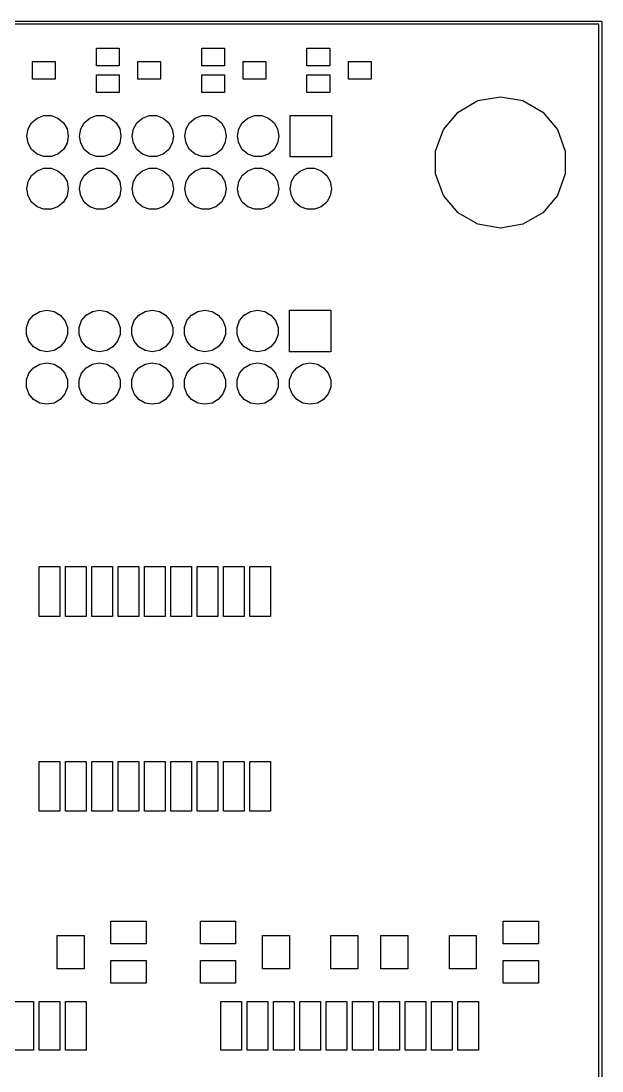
# Model space of a CAD drawing. Extents: x 25 to 125, y -125 to -25.
# Drawn here: x 97 to 125.1, y -75.6 to -24.9 of the extents above; entities that cross this region are included whole.
import ezdxf

# ---------------------------------------------------------------- set-up
doc = ezdxf.new("R2010")
doc.units = 0
doc.header["$MEASUREMENT"] = 0
doc.layers.add('BLACK', color=7, linetype='CONTINUOUS')

msp = doc.modelspace()

# ---------------------------------------------------------------- linework, layer by layer
at = {"layer": 'Black'}
for p, q in [((25, -24.925), (125, -24.925)), ((124.925, -25.075), (25.075, -25.075)), ((124.925, -124.925), (124.925, -25.075)), ((125, -24.925), (125.006, -24.9261)), ((125.006, -24.9261), (125.013, -24.9261)), ((125.013, -24.9261), (125.019, -24.9284)), ((125.019, -24.9284), (125.026, -24.9295)), ((125.026, -24.9295), (125.031, -24.9328)), ((125.031, -24.9328), (125.037, -24.935)), ((125.037, -24.935), (125.043, -24.9393)), ((125.043, -24.9393), (125.048, -24.9425)), ((125.048, -24.9425), (125.052, -24.9476)), ((125.052, -24.9476), (125.057, -24.9518)), ((125.057, -24.9518), (125.061, -24.9575)), ((125.061, -24.9575), (125.065, -24.9625)), ((125.065, -24.9625), (125.067, -24.9687)), ((125.067, -24.9687), (125.07, -24.9743)), ((125.07, -24.9743), (125.072, -24.9808)), ((125.072, -24.9808), (125.074, -24.987)), ((125.074, -24.987), (125.074, -24.9935)), ((125.074, -24.9935), (125.075, -25)), ((125.075, -25), (125.075, -125)), ((100.685, -27.08), (100.685, -26.23)), ((100.685, -26.23), (101.785, -26.23)), ((101.785, -26.23), (101.785, -27.08)), ((105.765, -27.08), (105.765, -26.23)), ((105.765, -26.23), (106.865, -26.23)), ((106.865, -26.23), (106.865, -27.08)), ((110.845, -27.08), (110.845, -26.23)), ((110.845, -26.23), (111.945, -26.23)), ((111.945, -26.23), (111.945, -27.08)), ((97.605, -27.73), (97.605, -26.88)), ((97.605, -26.88), (98.705, -26.88)), ((98.705, -26.88), (98.705, -27.73)), ((101.785, -27.08), (100.685, -27.08)), ((102.685, -27.73), (102.685, -26.88)), ((102.685, -26.88), (103.785, -26.88)), ((103.785, -26.88), (103.785, -27.73)), ((106.865, -27.08), (105.765, -27.08)), ((107.765, -27.73), (107.765, -26.88)), ((107.765, -26.88), (108.865, -26.88)), ((108.865, -26.88), (108.865, -27.73)), ((111.945, -27.08), (110.845, -27.08)), ((112.845, -27.73), (112.845, -26.88)), ((112.845, -26.88), (113.945, -26.88)), ((113.945, -26.88), (113.945, -27.73)), ((98.705, -27.73), (97.605, -27.73)), ((100.685, -28.38), (100.685, -27.53)), ((100.685, -27.53), (101.785, -27.53)), ((101.785, -27.53), (101.785, -28.38)), ((103.785, -27.73), (102.685, -27.73)), ((105.765, -28.38), (105.765, -27.53)), ((105.765, -27.53), (106.865, -27.53)), ((106.865, -27.53), (106.865, -28.38)), ((108.865, -27.73), (107.765, -27.73)), ((110.845, -28.38), (110.845, -27.53)), ((110.845, -27.53), (111.945, -27.53)), ((111.945, -27.53), (111.945, -28.38)), ((113.945, -27.73), (112.845, -27.73)), ((101.785, -28.38), (100.685, -28.38)), ((106.865, -28.38), (105.765, -28.38)), ((111.945, -28.38), (110.845, -28.38)), ((118.133, -29.3183), (119.088, -28.7671)), ((119.088, -28.7671), (120.174, -28.5756)), ((120.174, -28.5756), (121.259, -28.7671)), ((121.259, -28.7671), (122.214, -29.3183)), ((117.425, -30.1628), (118.133, -29.3183)), ((122.214, -29.3183), (122.923, -30.1628)), ((97.3901, -30.1342), (97.5637, -29.8334)), ((97.5637, -29.8334), (97.8297, -29.6102)), ((97.8297, -29.6102), (98.1561, -29.4914)), ((98.1561, -29.4914), (98.5034, -29.4914)), ((98.5034, -29.4914), (98.8297, -29.6102)), ((98.8297, -29.6102), (99.0958, -29.8334)), ((99.0958, -29.8334), (99.2694, -30.1342)), ((99.9301, -30.1342), (100.104, -29.8334)), ((100.104, -29.8334), (100.37, -29.6102)), ((100.37, -29.6102), (100.696, -29.4914)), ((100.696, -29.4914), (101.043, -29.4914)), ((101.043, -29.4914), (101.37, -29.6102)), ((101.37, -29.6102), (101.636, -29.8334)), ((101.636, -29.8334), (101.809, -30.1342)), ((102.47, -30.1342), (102.644, -29.8334)), ((102.644, -29.8334), (102.91, -29.6102)), ((102.91, -29.6102), (103.236, -29.4914)), ((103.236, -29.4914), (103.583, -29.4914)), ((103.583, -29.4914), (103.91, -29.6102)), ((103.91, -29.6102), (104.176, -29.8334)), ((104.176, -29.8334), (104.349, -30.1342)), ((105.01, -30.1342), (105.184, -29.8334)), ((105.184, -29.8334), (105.45, -29.6102)), ((105.45, -29.6102), (105.776, -29.4914)), ((105.776, -29.4914), (106.123, -29.4914)), ((106.123, -29.4914), (106.45, -29.6102)), ((106.45, -29.6102), (106.716, -29.8334)), ((106.716, -29.8334), (106.889, -30.1342)), ((107.55, -30.1342), (107.724, -29.8334)), ((107.724, -29.8334), (107.99, -29.6102)), ((107.99, -29.6102), (108.316, -29.4914)), ((108.316, -29.4914), (108.663, -29.4914)), ((108.663, -29.4914), (108.99, -29.6102)), ((108.99, -29.6102), (109.256, -29.8334)), ((109.256, -29.8334), (109.429, -30.1342)), ((110.03, -31.48), (110.03, -29.48)), ((110.03, -29.48), (112.03, -29.48)), ((112.03, -29.48), (112.03, -31.48)), ((97.3297, -30.4762), (97.3901, -30.1342)), ((99.2694, -30.1342), (99.3297, -30.4762)), ((99.8697, -30.4762), (99.9301, -30.1342)), ((101.809, -30.1342), (101.87, -30.4762)), ((102.41, -30.4762), (102.47, -30.1342)), ((104.349, -30.1342), (104.41, -30.4762)), ((104.95, -30.4762), (105.01, -30.1342)), ((106.889, -30.1342), (106.95, -30.4762)), ((107.49, -30.4762), (107.55, -30.1342)), ((109.429, -30.1342), (109.49, -30.4762)), ((117.048, -31.1988), (117.425, -30.1628)), ((122.923, -30.1628), (123.3, -31.1988)), ((97.3297, -30.4838), (97.3297, -30.4762)), ((97.3901, -30.8258), (97.3297, -30.4838)), ((97.5637, -31.1266), (97.3901, -30.8258)), ((99.2694, -30.8258), (99.0958, -31.1266)), ((99.3297, -30.4838), (99.2694, -30.8258)), ((99.3297, -30.4762), (99.3297, -30.4838)), ((99.8697, -30.4838), (99.8697, -30.4762)), ((99.9301, -30.8258), (99.8697, -30.4838)), ((100.104, -31.1266), (99.9301, -30.8258)), ((101.809, -30.8258), (101.636, -31.1266)), ((101.87, -30.4838), (101.809, -30.8258)), ((101.87, -30.4762), (101.87, -30.4838)), ((102.41, -30.4838), (102.41, -30.4762)), ((102.47, -30.8258), (102.41, -30.4838)), ((102.644, -31.1266), (102.47, -30.8258)), ((104.349, -30.8258), (104.176, -31.1266)), ((104.41, -30.4838), (104.349, -30.8258)), ((104.41, -30.4762), (104.41, -30.4838)), ((104.95, -30.4838), (104.95, -30.4762)), ((105.01, -30.8258), (104.95, -30.4838)), ((105.184, -31.1266), (105.01, -30.8258)), ((106.889, -30.8258), (106.716, -31.1266)), ((106.95, -30.4838), (106.889, -30.8258)), ((106.95, -30.4762), (106.95, -30.4838)), ((107.49, -30.4838), (107.49, -30.4762)), ((107.55, -30.8258), (107.49, -30.4838)), ((107.724, -31.1266), (107.55, -30.8258)), ((109.429, -30.8258), (109.256, -31.1266)), ((109.49, -30.4838), (109.429, -30.8258)), ((109.49, -30.4762), (109.49, -30.4838)), ((97.8297, -31.3498), (97.5637, -31.1266)), ((98.1561, -31.4686), (97.8297, -31.3498)), ((98.8297, -31.3498), (98.5034, -31.4686)), ((99.0958, -31.1266), (98.8297, -31.3498)), ((100.37, -31.3498), (100.104, -31.1266)), ((100.696, -31.4686), (100.37, -31.3498)), ((101.37, -31.3498), (101.043, -31.4686)), ((101.636, -31.1266), (101.37, -31.3498)), ((102.91, -31.3498), (102.644, -31.1266)), ((103.236, -31.4686), (102.91, -31.3498)), ((103.91, -31.3498), (103.583, -31.4686)), ((104.176, -31.1266), (103.91, -31.3498)), ((105.45, -31.3498), (105.184, -31.1266)), ((105.776, -31.4686), (105.45, -31.3498)), ((106.45, -31.3498), (106.123, -31.4686)), ((106.716, -31.1266), (106.45, -31.3498)), ((107.99, -31.3498), (107.724, -31.1266)), ((108.316, -31.4686), (107.99, -31.3498)), ((108.99, -31.3498), (108.663, -31.4686)), ((109.256, -31.1266), (108.99, -31.3498)), ((117.048, -32.3012), (117.048, -31.1988)), ((123.3, -31.1988), (123.3, -32.3012)), ((98.5034, -31.4686), (98.1561, -31.4686)), ((101.043, -31.4686), (100.696, -31.4686)), ((103.583, -31.4686), (103.236, -31.4686)), ((106.123, -31.4686), (105.776, -31.4686)), ((108.663, -31.4686), (108.316, -31.4686)), ((112.03, -31.48), (110.03, -31.48)), ((97.3901, -32.6742), (97.5637, -32.3734)), ((97.5637, -32.3734), (97.8297, -32.1502)), ((97.8297, -32.1502), (98.1561, -32.0314)), ((98.1561, -32.0314), (98.5034, -32.0314)), ((98.5034, -32.0314), (98.8297, -32.1502)), ((98.8297, -32.1502), (99.0958, -32.3734)), ((99.0958, -32.3734), (99.2694, -32.6742)), ((99.9301, -32.6742), (100.104, -32.3734)), ((100.104, -32.3734), (100.37, -32.1502)), ((100.37, -32.1502), (100.696, -32.0314)), ((100.696, -32.0314), (101.043, -32.0314)), ((101.043, -32.0314), (101.37, -32.1502)), ((101.37, -32.1502), (101.636, -32.3734)), ((101.636, -32.3734), (101.809, -32.6742)), ((102.47, -32.6742), (102.644, -32.3734)), ((102.644, -32.3734), (102.91, -32.1502)), ((102.91, -32.1502), (103.236, -32.0314)), ((103.236, -32.0314), (103.583, -32.0314)), ((103.583, -32.0314), (103.91, -32.1502)), ((103.91, -32.1502), (104.176, -32.3734)), ((104.176, -32.3734), (104.349, -32.6742)), ((105.01, -32.6742), (105.184, -32.3734)), ((105.184, -32.3734), (105.45, -32.1502)), ((105.45, -32.1502), (105.776, -32.0314)), ((105.776, -32.0314), (106.123, -32.0314)), ((106.123, -32.0314), (106.45, -32.1502)), ((106.45, -32.1502), (106.716, -32.3734)), ((106.716, -32.3734), (106.889, -32.6742)), ((107.55, -32.6742), (107.724, -32.3734)), ((107.724, -32.3734), (107.99, -32.1502)), ((107.99, -32.1502), (108.316, -32.0314)), ((108.316, -32.0314), (108.663, -32.0314)), ((108.663, -32.0314), (108.99, -32.1502)), ((108.99, -32.1502), (109.256, -32.3734)), ((109.256, -32.3734), (109.429, -32.6742)), ((110.09, -32.6742), (110.264, -32.3734)), ((110.264, -32.3734), (110.53, -32.1502)), ((110.53, -32.1502), (110.856, -32.0314)), ((110.856, -32.0314), (111.203, -32.0314)), ((111.203, -32.0314), (111.53, -32.1502)), ((111.53, -32.1502), (111.796, -32.3734)), ((111.796, -32.3734), (111.969, -32.6742)), ((117.425, -33.3372), (117.048, -32.3012)), ((123.3, -32.3012), (122.923, -33.3372)), ((97.3297, -33.0162), (97.3901, -32.6742)), ((99.2694, -32.6742), (99.3297, -33.0162)), ((99.8697, -33.0162), (99.9301, -32.6742)), ((101.809, -32.6742), (101.87, -33.0162)), ((102.41, -33.0162), (102.47, -32.6742)), ((104.349, -32.6742), (104.41, -33.0162)), ((104.95, -33.0162), (105.01, -32.6742)), ((106.889, -32.6742), (106.95, -33.0162)), ((107.49, -33.0162), (107.55, -32.6742)), ((109.429, -32.6742), (109.49, -33.0162)), ((110.03, -33.0162), (110.09, -32.6742)), ((111.969, -32.6742), (112.03, -33.0162)), ((97.3297, -33.0238), (97.3297, -33.0162)), ((97.3901, -33.3658), (97.3297, -33.0238)), ((97.5637, -33.6666), (97.3901, -33.3658)), ((99.2694, -33.3658), (99.0958, -33.6666)), ((99.3297, -33.0238), (99.2694, -33.3658)), ((99.3297, -33.0162), (99.3297, -33.0238)), ((99.8697, -33.0238), (99.8697, -33.0162)), ((99.9301, -33.3658), (99.8697, -33.0238)), ((100.104, -33.6666), (99.9301, -33.3658)), ((101.809, -33.3658), (101.636, -33.6666)), ((101.87, -33.0238), (101.809, -33.3658)), ((101.87, -33.0162), (101.87, -33.0238)), ((102.41, -33.0238), (102.41, -33.0162)), ((102.47, -33.3658), (102.41, -33.0238)), ((102.644, -33.6666), (102.47, -33.3658)), ((104.349, -33.3658), (104.176, -33.6666)), ((104.41, -33.0238), (104.349, -33.3658)), ((104.41, -33.0162), (104.41, -33.0238)), ((104.95, -33.0238), (104.95, -33.0162)), ((105.01, -33.3658), (104.95, -33.0238)), ((105.184, -33.6666), (105.01, -33.3658)), ((106.889, -33.3658), (106.716, -33.6666)), ((106.95, -33.0238), (106.889, -33.3658)), ((106.95, -33.0162), (106.95, -33.0238)), ((107.49, -33.0238), (107.49, -33.0162)), ((107.55, -33.3658), (107.49, -33.0238)), ((107.724, -33.6666), (107.55, -33.3658)), ((109.429, -33.3658), (109.256, -33.6666)), ((109.49, -33.0238), (109.429, -33.3658)), ((109.49, -33.0162), (109.49, -33.0238)), ((110.03, -33.0238), (110.03, -33.0162)), ((110.09, -33.3658), (110.03, -33.0238)), ((110.264, -33.6666), (110.09, -33.3658)), ((111.969, -33.3658), (111.796, -33.6666)), ((112.03, -33.0238), (111.969, -33.3658)), ((112.03, -33.0162), (112.03, -33.0238)), ((118.133, -34.1817), (117.425, -33.3372)), ((122.923, -33.3372), (122.214, -34.1817)), ((97.8297, -33.8898), (97.5637, -33.6666)), ((98.1561, -34.0086), (97.8297, -33.8898)), ((98.8297, -33.8898), (98.5034, -34.0086)), ((99.0958, -33.6666), (98.8297, -33.8898)), ((100.37, -33.8898), (100.104, -33.6666)), ((100.696, -34.0086), (100.37, -33.8898)), ((101.37, -33.8898), (101.043, -34.0086)), ((101.636, -33.6666), (101.37, -33.8898)), ((102.91, -33.8898), (102.644, -33.6666)), ((103.236, -34.0086), (102.91, -33.8898)), ((103.91, -33.8898), (103.583, -34.0086)), ((104.176, -33.6666), (103.91, -33.8898)), ((105.45, -33.8898), (105.184, -33.6666)), ((105.776, -34.0086), (105.45, -33.8898)), ((106.45, -33.8898), (106.123, -34.0086)), ((106.716, -33.6666), (106.45, -33.8898)), ((107.99, -33.8898), (107.724, -33.6666)), ((108.316, -34.0086), (107.99, -33.8898)), ((108.99, -33.8898), (108.663, -34.0086)), ((109.256, -33.6666), (108.99, -33.8898)), ((110.53, -33.8898), (110.264, -33.6666)), ((110.856, -34.0086), (110.53, -33.8898)), ((111.53, -33.8898), (111.203, -34.0086)), ((111.796, -33.6666), (111.53, -33.8898)), ((98.5034, -34.0086), (98.1561, -34.0086)), ((101.043, -34.0086), (100.696, -34.0086)), ((103.583, -34.0086), (103.236, -34.0086)), ((106.123, -34.0086), (105.776, -34.0086)), ((108.663, -34.0086), (108.316, -34.0086)), ((111.203, -34.0086), (110.856, -34.0086)), ((119.088, -34.7329), (118.133, -34.1817)), ((122.214, -34.1817), (121.259, -34.7329)), ((120.174, -34.9244), (119.088, -34.7329)), ((121.259, -34.7329), (120.174, -34.9244)), ((97.6514, -39.112), (97.9522, -38.9383)), ((97.9522, -38.9383), (98.2942, -38.878)), ((98.2942, -38.878), (98.3018, -38.878)), ((98.3018, -38.878), (98.6438, -38.9383)), ((98.6438, -38.9383), (98.9446, -39.112)), ((100.191, -39.112), (100.492, -38.9383)), ((100.492, -38.9383), (100.834, -38.878)), ((100.834, -38.878), (100.842, -38.878)), ((100.842, -38.878), (101.184, -38.9383)), ((101.184, -38.9383), (101.485, -39.112)), ((102.731, -39.112), (103.032, -38.9383)), ((103.032, -38.9383), (103.374, -38.878)), ((103.374, -38.878), (103.382, -38.878)), ((103.382, -38.878), (103.724, -38.9383)), ((103.724, -38.9383), (104.025, -39.112)), ((105.271, -39.112), (105.572, -38.9383)), ((105.572, -38.9383), (105.914, -38.878)), ((105.914, -38.878), (105.922, -38.878)), ((105.922, -38.878), (106.264, -38.9383)), ((106.264, -38.9383), (106.565, -39.112)), ((107.811, -39.112), (108.112, -38.9383)), ((108.112, -38.9383), (108.454, -38.878)), ((108.454, -38.878), (108.462, -38.878)), ((108.462, -38.878), (108.804, -38.9383)), ((108.804, -38.9383), (109.105, -39.112)), ((109.998, -40.878), (109.998, -38.878)), ((109.998, -38.878), (111.998, -38.878)), ((111.998, -38.878), (111.998, -40.878)), ((97.3094, -39.7044), (97.4282, -39.378)), ((97.4282, -39.378), (97.6514, -39.112)), ((98.9446, -39.112), (99.1678, -39.378)), ((99.1678, -39.378), (99.2866, -39.7044)), ((99.8494, -39.7044), (99.9682, -39.378)), ((99.9682, -39.378), (100.191, -39.112)), ((101.485, -39.112), (101.708, -39.378)), ((101.708, -39.378), (101.827, -39.7044)), ((102.389, -39.7044), (102.508, -39.378)), ((102.508, -39.378), (102.731, -39.112)), ((104.025, -39.112), (104.248, -39.378)), ((104.248, -39.378), (104.367, -39.7044)), ((104.929, -39.7044), (105.048, -39.378)), ((105.048, -39.378), (105.271, -39.112)), ((106.565, -39.112), (106.788, -39.378)), ((106.788, -39.378), (106.907, -39.7044)), ((107.469, -39.7044), (107.588, -39.378)), ((107.588, -39.378), (107.811, -39.112)), ((109.105, -39.112), (109.328, -39.378)), ((109.328, -39.378), (109.447, -39.7044)), ((97.3094, -40.0516), (97.3094, -39.7044)), ((99.2866, -39.7044), (99.2866, -40.0516)), ((99.8494, -40.0516), (99.8494, -39.7044)), ((101.827, -39.7044), (101.827, -40.0516)), ((102.389, -40.0516), (102.389, -39.7044)), ((104.367, -39.7044), (104.367, -40.0516)), ((104.929, -40.0516), (104.929, -39.7044)), ((106.907, -39.7044), (106.907, -40.0516)), ((107.469, -40.0516), (107.469, -39.7044)), ((109.447, -39.7044), (109.447, -40.0516)), ((97.4282, -40.378), (97.3094, -40.0516)), ((97.6514, -40.644), (97.4282, -40.378)), ((99.1678, -40.378), (98.9446, -40.644)), ((99.2866, -40.0516), (99.1678, -40.378)), ((99.9682, -40.378), (99.8494, -40.0516)), ((100.191, -40.644), (99.9682, -40.378)), ((101.708, -40.378), (101.485, -40.644)), ((101.827, -40.0516), (101.708, -40.378)), ((102.508, -40.378), (102.389, -40.0516)), ((102.731, -40.644), (102.508, -40.378)), ((104.248, -40.378), (104.025, -40.644)), ((104.367, -40.0516), (104.248, -40.378)), ((105.048, -40.378), (104.929, -40.0516)), ((105.271, -40.644), (105.048, -40.378)), ((106.788, -40.378), (106.565, -40.644)), ((106.907, -40.0516), (106.788, -40.378)), ((107.588, -40.378), (107.469, -40.0516)), ((107.811, -40.644), (107.588, -40.378)), ((109.328, -40.378), (109.105, -40.644)), ((109.447, -40.0516), (109.328, -40.378)), ((97.9522, -40.8177), (97.6514, -40.644)), ((98.2942, -40.878), (97.9522, -40.8177)), ((98.3018, -40.878), (98.2942, -40.878)), ((98.6438, -40.8177), (98.3018, -40.878)), ((98.9446, -40.644), (98.6438, -40.8177)), ((100.492, -40.8177), (100.191, -40.644)), ((100.834, -40.878), (100.492, -40.8177)), ((100.842, -40.878), (100.834, -40.878)), ((101.184, -40.8177), (100.842, -40.878)), ((101.485, -40.644), (101.184, -40.8177)), ((103.032, -40.8177), (102.731, -40.644)), ((103.374, -40.878), (103.032, -40.8177)), ((103.382, -40.878), (103.374, -40.878)), ((103.724, -40.8177), (103.382, -40.878)), ((104.025, -40.644), (103.724, -40.8177)), ((105.572, -40.8177), (105.271, -40.644)), ((105.914, -40.878), (105.572, -40.8177)), ((105.922, -40.878), (105.914, -40.878)), ((106.264, -40.8177), (105.922, -40.878)), ((106.565, -40.644), (106.264, -40.8177)), ((108.112, -40.8177), (107.811, -40.644)), ((108.454, -40.878), (108.112, -40.8177)), ((108.462, -40.878), (108.454, -40.878)), ((108.804, -40.8177), (108.462, -40.878)), ((109.105, -40.644), (108.804, -40.8177)), ((111.998, -40.878), (109.998, -40.878)), ((97.6514, -41.652), (97.9522, -41.4783)), ((97.9522, -41.4783), (98.2942, -41.418)), ((98.2942, -41.418), (98.3018, -41.418)), ((98.3018, -41.418), (98.6438, -41.4783)), ((98.6438, -41.4783), (98.9446, -41.652)), ((100.191, -41.652), (100.492, -41.4783)), ((100.492, -41.4783), (100.834, -41.418)), ((100.834, -41.418), (100.842, -41.418)), ((100.842, -41.418), (101.184, -41.4783)), ((101.184, -41.4783), (101.485, -41.652)), ((102.731, -41.652), (103.032, -41.4783)), ((103.032, -41.4783), (103.374, -41.418)), ((103.374, -41.418), (103.382, -41.418)), ((103.382, -41.418), (103.724, -41.4783)), ((103.724, -41.4783), (104.025, -41.652)), ((105.271, -41.652), (105.572, -41.4783)), ((105.572, -41.4783), (105.914, -41.418)), ((105.914, -41.418), (105.922, -41.418)), ((105.922, -41.418), (106.264, -41.4783)), ((106.264, -41.4783), (106.565, -41.652)), ((107.811, -41.652), (108.112, -41.4783)), ((108.112, -41.4783), (108.454, -41.418)), ((108.454, -41.418), (108.462, -41.418)), ((108.462, -41.418), (108.804, -41.4783)), ((108.804, -41.4783), (109.105, -41.652)), ((110.351, -41.652), (110.652, -41.4783)), ((110.652, -41.4783), (110.994, -41.418)), ((110.994, -41.418), (111.002, -41.418)), ((111.002, -41.418), (111.344, -41.4783)), ((111.344, -41.4783), (111.645, -41.652)), ((97.3094, -42.2444), (97.4282, -41.918)), ((97.4282, -41.918), (97.6514, -41.652)), ((98.9446, -41.652), (99.1678, -41.918)), ((99.1678, -41.918), (99.2866, -42.2444)), ((99.8494, -42.2444), (99.9682, -41.918)), ((99.9682, -41.918), (100.191, -41.652)), ((101.485, -41.652), (101.708, -41.918)), ((101.708, -41.918), (101.827, -42.2444)), ((102.389, -42.2444), (102.508, -41.918)), ((102.508, -41.918), (102.731, -41.652)), ((104.025, -41.652), (104.248, -41.918)), ((104.248, -41.918), (104.367, -42.2444)), ((104.929, -42.2444), (105.048, -41.918)), ((105.048, -41.918), (105.271, -41.652)), ((106.565, -41.652), (106.788, -41.918)), ((106.788, -41.918), (106.907, -42.2444)), ((107.469, -42.2444), (107.588, -41.918)), ((107.588, -41.918), (107.811, -41.652)), ((109.105, -41.652), (109.328, -41.918)), ((109.328, -41.918), (109.447, -42.2444)), ((110.009, -42.2444), (110.128, -41.918)), ((110.128, -41.918), (110.351, -41.652)), ((111.645, -41.652), (111.868, -41.918)), ((111.868, -41.918), (111.987, -42.2444)), ((97.3094, -42.5916), (97.3094, -42.2444)), ((99.2866, -42.2444), (99.2866, -42.5916)), ((99.8494, -42.5916), (99.8494, -42.2444)), ((101.827, -42.2444), (101.827, -42.5916)), ((102.389, -42.5916), (102.389, -42.2444)), ((104.367, -42.2444), (104.367, -42.5916)), ((104.929, -42.5916), (104.929, -42.2444)), ((106.907, -42.2444), (106.907, -42.5916)), ((107.469, -42.5916), (107.469, -42.2444)), ((109.447, -42.2444), (109.447, -42.5916)), ((110.009, -42.5916), (110.009, -42.2444)), ((111.987, -42.2444), (111.987, -42.5916)), ((97.4282, -42.918), (97.3094, -42.5916)), ((97.6514, -43.184), (97.4282, -42.918)), ((99.1678, -42.918), (98.9446, -43.184)), ((99.2866, -42.5916), (99.1678, -42.918)), ((99.9682, -42.918), (99.8494, -42.5916)), ((100.191, -43.184), (99.9682, -42.918)), ((101.708, -42.918), (101.485, -43.184)), ((101.827, -42.5916), (101.708, -42.918)), ((102.508, -42.918), (102.389, -42.5916)), ((102.731, -43.184), (102.508, -42.918)), ((104.248, -42.918), (104.025, -43.184)), ((104.367, -42.5916), (104.248, -42.918)), ((105.048, -42.918), (104.929, -42.5916)), ((105.271, -43.184), (105.048, -42.918)), ((106.788, -42.918), (106.565, -43.184)), ((106.907, -42.5916), (106.788, -42.918)), ((107.588, -42.918), (107.469, -42.5916)), ((107.811, -43.184), (107.588, -42.918)), ((109.328, -42.918), (109.105, -43.184)), ((109.447, -42.5916), (109.328, -42.918)), ((110.128, -42.918), (110.009, -42.5916)), ((110.351, -43.184), (110.128, -42.918)), ((111.868, -42.918), (111.645, -43.184)), ((111.987, -42.5916), (111.868, -42.918)), ((97.9522, -43.3577), (97.6514, -43.184)), ((98.2942, -43.418), (97.9522, -43.3577)), ((98.3018, -43.418), (98.2942, -43.418)), ((98.6438, -43.3577), (98.3018, -43.418)), ((98.9446, -43.184), (98.6438, -43.3577)), ((100.492, -43.3577), (100.191, -43.184)), ((100.834, -43.418), (100.492, -43.3577)), ((100.842, -43.418), (100.834, -43.418)), ((101.184, -43.3577), (100.842, -43.418)), ((101.485, -43.184), (101.184, -43.3577)), ((103.032, -43.3577), (102.731, -43.184)), ((103.374, -43.418), (103.032, -43.3577)), ((103.382, -43.418), (103.374, -43.418)), ((103.724, -43.3577), (103.382, -43.418)), ((104.025, -43.184), (103.724, -43.3577)), ((105.572, -43.3577), (105.271, -43.184)), ((105.914, -43.418), (105.572, -43.3577)), ((105.922, -43.418), (105.914, -43.418)), ((106.264, -43.3577), (105.922, -43.418)), ((106.565, -43.184), (106.264, -43.3577)), ((108.112, -43.3577), (107.811, -43.184)), ((108.454, -43.418), (108.112, -43.3577)), ((108.462, -43.418), (108.454, -43.418)), ((108.804, -43.3577), (108.462, -43.418)), ((109.105, -43.184), (108.804, -43.3577)), ((110.652, -43.3577), (110.351, -43.184)), ((110.994, -43.418), (110.652, -43.3577)), ((111.002, -43.418), (110.994, -43.418)), ((111.344, -43.3577), (111.002, -43.418)), ((111.645, -43.184), (111.344, -43.3577)), ((97.925, -53.65), (97.925, -51.25)), ((97.925, -51.25), (98.925, -51.25)), ((98.925, -51.25), (98.925, -53.65)), ((99.195, -53.65), (99.195, -51.25)), ((99.195, -51.25), (100.195, -51.25)), ((100.195, -51.25), (100.195, -53.65)), ((100.465, -53.65), (100.465, -51.25)), ((100.465, -51.25), (101.465, -51.25)), ((101.465, -51.25), (101.465, -53.65)), ((101.735, -53.65), (101.735, -51.25)), ((101.735, -51.25), (102.735, -51.25)), ((102.735, -51.25), (102.735, -53.65)), ((103.005, -53.65), (103.005, -51.25)), ((103.005, -51.25), (104.005, -51.25)), ((104.005, -51.25), (104.005, -53.65)), ((104.275, -53.65), (104.275, -51.25)), ((104.275, -51.25), (105.275, -51.25)), ((105.275, -51.25), (105.275, -53.65)), ((105.545, -53.65), (105.545, -51.25)), ((105.545, -51.25), (106.545, -51.25)), ((106.545, -51.25), (106.545, -53.65)), ((106.815, -53.65), (106.815, -51.25)), ((106.815, -51.25), (107.815, -51.25)), ((107.815, -51.25), (107.815, -53.65)), ((108.085, -53.65), (108.085, -51.25)), ((108.085, -51.25), (109.085, -51.25)), ((109.085, -51.25), (109.085, -53.65)), ((98.925, -53.65), (97.925, -53.65)), ((100.195, -53.65), (99.195, -53.65)), ((101.465, -53.65), (100.465, -53.65)), ((102.735, -53.65), (101.735, -53.65)), ((104.005, -53.65), (103.005, -53.65)), ((105.275, -53.65), (104.275, -53.65)), ((106.545, -53.65), (105.545, -53.65)), ((107.815, -53.65), (106.815, -53.65)), ((109.085, -53.65), (108.085, -53.65)), ((97.925, -63.05), (97.925, -60.65)), ((97.925, -60.65), (98.925, -60.65)), ((98.925, -60.65), (98.925, -63.05)), ((99.195, -63.05), (99.195, -60.65)), ((99.195, -60.65), (100.195, -60.65)), ((100.195, -60.65), (100.195, -63.05)), ((100.465, -63.05), (100.465, -60.65)), ((100.465, -60.65), (101.465, -60.65)), ((101.465, -60.65), (101.465, -63.05)), ((101.735, -63.05), (101.735, -60.65)), ((101.735, -60.65), (102.735, -60.65)), ((102.735, -60.65), (102.735, -63.05)), ((103.005, -63.05), (103.005, -60.65)), ((103.005, -60.65), (104.005, -60.65)), ((104.005, -60.65), (104.005, -63.05)), ((104.275, -63.05), (104.275, -60.65)), ((104.275, -60.65), (105.275, -60.65)), ((105.275, -60.65), (105.275, -63.05)), ((105.545, -63.05), (105.545, -60.65)), ((105.545, -60.65), (106.545, -60.65)), ((106.545, -60.65), (106.545, -63.05)), ((106.815, -63.05), (106.815, -60.65)), ((106.815, -60.65), (107.815, -60.65)), ((107.815, -60.65), (107.815, -63.05)), ((108.085, -63.05), (108.085, -60.65)), ((108.085, -60.65), (109.085, -60.65)), ((109.085, -60.65), (109.085, -63.05)), ((98.925, -63.05), (97.925, -63.05)), ((100.195, -63.05), (99.195, -63.05)), ((101.465, -63.05), (100.465, -63.05)), ((102.735, -63.05), (101.735, -63.05)), ((104.005, -63.05), (103.005, -63.05)), ((105.275, -63.05), (104.275, -63.05)), ((106.545, -63.05), (105.545, -63.05)), ((107.815, -63.05), (106.815, -63.05)), ((109.085, -63.05), (108.085, -63.05)), ((101.385, -69.45), (101.385, -68.35)), ((101.385, -68.35), (103.085, -68.35)), ((103.085, -68.35), (103.085, -69.45)), ((105.703, -69.45), (105.703, -68.35)), ((105.703, -68.35), (107.403, -68.35)), ((107.403, -68.35), (107.403, -69.45)), ((120.308, -69.45), (120.308, -68.35)), ((120.308, -68.35), (122.008, -68.35)), ((122.008, -68.35), (122.008, -69.45)), ((98.79, -70.65), (98.79, -69.05)), ((98.79, -69.05), (100.09, -69.05)), ((100.09, -69.05), (100.09, -70.65)), ((108.698, -70.65), (108.698, -69.05)), ((108.698, -69.05), (109.998, -69.05)), ((109.998, -69.05), (109.998, -70.65)), ((111.998, -70.65), (111.998, -69.05)), ((111.998, -69.05), (113.298, -69.05)), ((113.298, -69.05), (113.298, -70.65)), ((114.413, -70.65), (114.413, -69.05)), ((114.413, -69.05), (115.713, -69.05)), ((115.713, -69.05), (115.713, -70.65)), ((117.713, -70.65), (117.713, -69.05)), ((117.713, -69.05), (119.013, -69.05)), ((119.013, -69.05), (119.013, -70.65)), ((103.085, -69.45), (101.385, -69.45)), ((107.403, -69.45), (105.703, -69.45)), ((122.008, -69.45), (120.308, -69.45)), ((101.385, -71.35), (101.385, -70.25)), ((101.385, -70.25), (103.085, -70.25)), ((103.085, -70.25), (103.085, -71.35)), ((105.703, -71.35), (105.703, -70.25)), ((105.703, -70.25), (107.403, -70.25)), ((107.403, -70.25), (107.403, -71.35)), ((120.308, -71.35), (120.308, -70.25)), ((120.308, -70.25), (122.008, -70.25)), ((122.008, -70.25), (122.008, -71.35)), ((100.09, -70.65), (98.79, -70.65)), ((109.998, -70.65), (108.698, -70.65)), ((113.298, -70.65), (111.998, -70.65)), ((115.713, -70.65), (114.413, -70.65)), ((119.013, -70.65), (117.713, -70.65)), ((103.085, -71.35), (101.385, -71.35)), ((107.403, -71.35), (105.703, -71.35)), ((122.008, -71.35), (120.308, -71.35)), ((96.655, -72.23), (97.655, -72.23)), ((97.655, -72.23), (97.655, -74.58)), ((97.925, -74.58), (97.925, -72.23)), ((97.925, -72.23), (98.925, -72.23)), ((98.925, -72.23), (98.925, -74.58)), ((99.195, -74.58), (99.195, -72.23)), ((99.195, -72.23), (100.195, -72.23)), ((100.195, -72.23), (100.195, -74.58)), ((106.688, -74.58), (106.688, -72.23)), ((106.688, -72.23), (107.688, -72.23)), ((107.688, -72.23), (107.688, -74.58)), ((107.958, -74.58), (107.958, -72.23)), ((107.958, -72.23), (108.958, -72.23)), ((108.958, -72.23), (108.958, -74.58)), ((109.228, -74.58), (109.228, -72.23)), ((109.228, -72.23), (110.228, -72.23)), ((110.228, -72.23), (110.228, -74.58)), ((110.498, -74.58), (110.498, -72.23)), ((110.498, -72.23), (111.498, -72.23)), ((111.498, -72.23), (111.498, -74.58)), ((111.768, -74.58), (111.768, -72.23)), ((111.768, -72.23), (112.768, -72.23)), ((112.768, -72.23), (112.768, -74.58)), ((113.038, -74.58), (113.038, -72.23)), ((113.038, -72.23), (114.038, -72.23)), ((114.038, -72.23), (114.038, -74.58)), ((114.308, -74.58), (114.308, -72.23)), ((114.308, -72.23), (115.308, -72.23)), ((115.308, -72.23), (115.308, -74.58)), ((115.578, -74.58), (115.578, -72.23)), ((115.578, -72.23), (116.578, -72.23)), ((116.578, -72.23), (116.578, -74.58)), ((116.848, -74.58), (116.848, -72.23)), ((116.848, -72.23), (117.848, -72.23)), ((117.848, -72.23), (117.848, -74.58)), ((118.118, -74.58), (118.118, -72.23)), ((118.118, -72.23), (119.118, -72.23)), ((119.118, -72.23), (119.118, -74.58)), ((97.655, -74.58), (96.655, -74.58)), ((98.925, -74.58), (97.925, -74.58)), ((100.195, -74.58), (99.195, -74.58)), ((107.688, -74.58), (106.688, -74.58)), ((108.958, -74.58), (107.958, -74.58)), ((110.228, -74.58), (109.228, -74.58)), ((111.498, -74.58), (110.498, -74.58)), ((112.768, -74.58), (111.768, -74.58)), ((114.038, -74.58), (113.038, -74.58)), ((115.308, -74.58), (114.308, -74.58)), ((116.578, -74.58), (115.578, -74.58)), ((117.848, -74.58), (116.848, -74.58)), ((119.118, -74.58), (118.118, -74.58))]:
    msp.add_line(p, q, dxfattribs=at)

doc.saveas('drawing.dxf')
